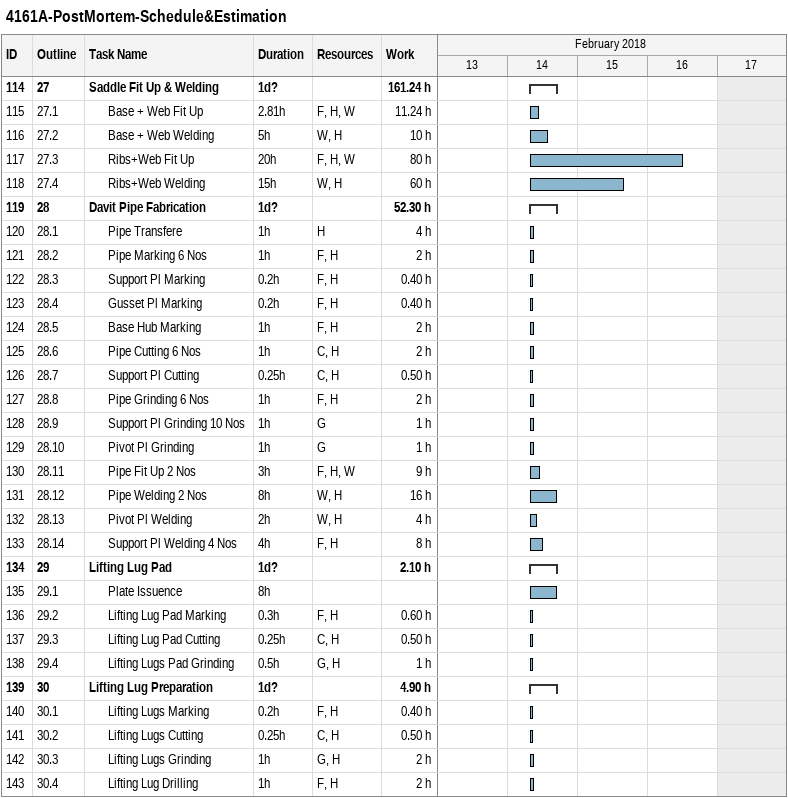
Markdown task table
4161A-PostMortem-Schedule&Estimation

| ID | WBS | Task | Duration | Start | Finish | Resources | Work (h) |
|---|---|---|---|---|---|---|---|
| 114 | 27 | **Saddle Fit Up & Welding** | 1d? | 2018-02-14 | 2018-02-14 |  | 161.24 |
| 115 | 27.1 | Base + Web Fit Up | 2.81h | 2018-02-14 | 2018-02-14 | F, H, W | 11.24 |
| 116 | 27.2 | Base + Web Welding | 5h | 2018-02-14 | 2018-02-14 | W, H | 10 |
| 117 | 27.3 | Ribs+Web Fit Up | 20h | 2018-02-14 | 2018-02-16 | F, H, W | 80 |
| 118 | 27.4 | Ribs+Web Welding | 15h | 2018-02-14 | 2018-02-15 | W, H | 60 |
| 119 | 28 | **Davit Pipe Fabrication** | 1d? | 2018-02-14 | 2018-02-14 |  | 52.30 |
| 120 | 28.1 | Pipe Transfere | 1h | 2018-02-14 | 2018-02-14 | H | 4 |
| 121 | 28.2 | Pipe Marking 6 Nos | 1h | 2018-02-14 | 2018-02-14 | F, H | 2 |
| 122 | 28.3 | Support Pl Marking | 0.2h | 2018-02-14 | 2018-02-14 | F, H | 0.40 |
| 123 | 28.4 | Gusset Pl Marking | 0.2h | 2018-02-14 | 2018-02-14 | F, H | 0.40 |
| 124 | 28.5 | Base Hub Marking | 1h | 2018-02-14 | 2018-02-14 | F, H | 2 |
| 125 | 28.6 | Pipe Cutting 6 Nos | 1h | 2018-02-14 | 2018-02-14 | C, H | 2 |
| 126 | 28.7 | Support Pl Cutting | 0.25h | 2018-02-14 | 2018-02-14 | C, H | 0.50 |
| 127 | 28.8 | Pipe Grinding 6 Nos | 1h | 2018-02-14 | 2018-02-14 | F, H | 2 |
| 128 | 28.9 | Support Pl Grinding 10 Nos | 1h | 2018-02-14 | 2018-02-14 | G | 1 |
| 129 | 28.10 | Pivot Pl Grinding | 1h | 2018-02-14 | 2018-02-14 | G | 1 |
| 130 | 28.11 | Pipe Fit Up 2 Nos | 3h | 2018-02-14 | 2018-02-14 | F, H, W | 9 |
| 131 | 28.12 | Pipe Welding 2 Nos | 8h | 2018-02-14 | 2018-02-14 | W, H | 16 |
| 132 | 28.13 | Pivot Pl Welding | 2h | 2018-02-14 | 2018-02-14 | W, H | 4 |
| 133 | 28.14 | Support Pl Welding 4 Nos | 4h | 2018-02-14 | 2018-02-14 | F, H | 8 |
| 134 | 29 | **Lifting Lug Pad** | 1d? | 2018-02-14 | 2018-02-14 |  | 2.10 |
| 135 | 29.1 | Plate Issuence | 8h | 2018-02-14 | 2018-02-14 |  |  |
| 136 | 29.2 | Lifting Lug Pad Marking | 0.3h | 2018-02-14 | 2018-02-14 | F, H | 0.60 |
| 137 | 29.3 | Lifting Lug Pad Cutting | 0.25h | 2018-02-14 | 2018-02-14 | C, H | 0.50 |
| 138 | 29.4 | Lifting Lugs Pad Grinding | 0.5h | 2018-02-14 | 2018-02-14 | G, H | 1 |
| 139 | 30 | **Lifting Lug Preparation** | 1d? | 2018-02-14 | 2018-02-14 |  | 4.90 |
| 140 | 30.1 | Lifting Lugs Marking | 0.2h | 2018-02-14 | 2018-02-14 | F, H | 0.40 |
| 141 | 30.2 | Lifting Lugs Cutting | 0.25h | 2018-02-14 | 2018-02-14 | C, H | 0.50 |
| 142 | 30.3 | Lifting Lugs Grinding | 1h | 2018-02-14 | 2018-02-14 | G, H | 2 |
| 143 | 30.4 | Lifting Lug Drilling | 1h | 2018-02-14 | 2018-02-14 | F, H | 2 |
